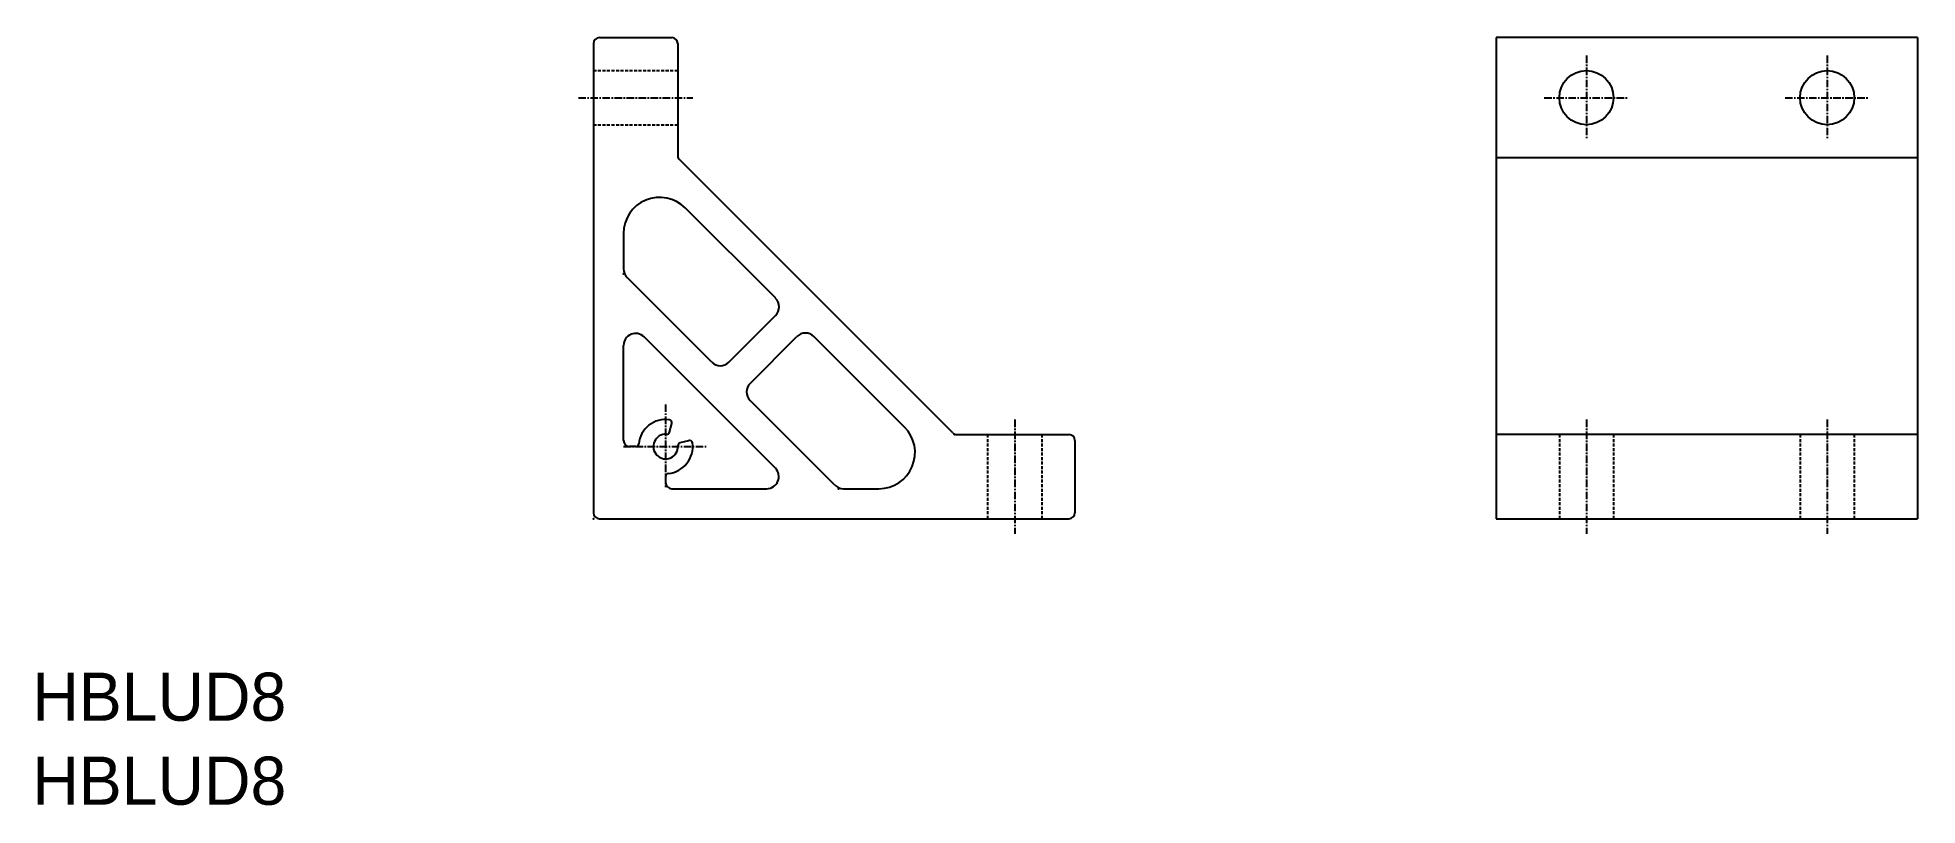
# Model space of a CAD drawing. Extents: x 1 to 313, y 0 to 128.
import ezdxf

# ---------------------------------------------------------------- set-up
doc = ezdxf.new("R2010")
doc.units = 0
doc.linetypes.add('CENTER', pattern=[2, 1.25, -0.25, 0.25, -0.25])
doc.linetypes.add('DASHED', pattern=[0.75, 0.5, -0.25])
doc.layers.get('0').update_dxf_attribs({"linetype": 'CONTINUOUS'})
doc.layers.add('CENTER', color=1, linetype='CENTER')

msp = doc.modelspace()

# ---------------------------------------------------------------- linework, layer by layer
at = {"color": 7, "linetype": 'CONTINUOUS'}
for p, q in [((93.24, 126.55), (93.24, 48.55)), ((94.24, 127.55), (106.24, 127.55)), ((107.24, 126.55), (107.24, 107.55)), ((243.24, 127.55), (243.24, 47.55)), ((313.24, 127.55), (243.24, 127.55)), ((313.24, 127.55), (313.24, 47.55)), ((152.94, 61.84), (107.53, 107.26)), ((313.24, 107.55), (243.24, 107.55)), ((123.52, 84.2), (108.48, 99.24)), ((98.24, 94.99), (98.24, 89.09)), ((112.91, 73.59), (98.82, 87.68)), ((115.74, 73.59), (123.52, 81.37)), ((98.24, 60.55), (98.24, 76.37)), ((123.47, 55.96), (101.65, 77.78)), ((119.28, 70.05), (127.05, 77.83)), ((144.92, 62.79), (129.88, 77.83)), ((133.37, 53.14), (119.28, 67.23)), ((105.88, 61.97), (106.26, 63.38)), ((100.26, 59.55), (99.24, 59.55)), ((107.65, 60.2), (109.07, 60.58)), ((153.65, 61.55), (172.24, 61.55)), ((158.3, 61.55), (158.3, 61.55)), ((162.94, 61.55), (162.94, 61.55)), ((173.24, 60.55), (173.24, 48.55)), ((313.24, 61.55), (243.24, 61.55)), ((105.24, 54.58), (105.24, 53.55)), ((106.24, 52.55), (122.05, 52.55)), ((134.78, 52.55), (140.68, 52.55)), ((94.24, 47.55), (172.24, 47.55)), ((243.24, 47.55), (313.24, 47.55))]:
    msp.add_line(p, q, dxfattribs=at)
at = {"color": 3, "linetype": 'DASHED'}
for p, q in [((93.24, 122.05), (107.24, 122.05)), ((93.24, 113.05), (107.24, 113.05)), ((158.74, 61.55), (158.74, 47.55)), ((167.74, 61.55), (167.74, 47.55)), ((253.74, 61.55), (253.74, 47.55)), ((262.74, 61.55), (262.74, 47.55)), ((293.74, 61.55), (293.74, 47.55)), ((302.74, 61.55), (302.74, 47.55))]:
    msp.add_line(p, q, dxfattribs=at)
at = {"color": 7, "linetype": 'CONTINUOUS'}
for centre in [(258.24, 117.55), (298.24, 117.55)]:
    msp.add_circle(centre, 4.5, dxfattribs=at)
for centre, radius, start, end in [((94.24, 126.55), 1, 90, 180), ((106.24, 126.55), 1, 0, 90), ((108.24, 107.96), 1, 180, 225), ((104.24, 94.99), 6, 45, 180), ((100.24, 89.09), 2, 180, 225), ((122.1, 82.78), 2, 315, 45), ((100.24, 76.37), 2, 45, 180), ((128.47, 76.42), 2, 45, 135), ((114.33, 75), 2, 225, 315), ((120.69, 68.64), 2, 135, 225), ((105.24, 59.55), 4.5, 82.1805, 174.2608), ((105.78, 63.51), 0.5, 345, 82.1805), ((140.68, 58.55), 6, 270, 45), ((99.24, 60.55), 1, 180, 270), ((100.26, 60.05), 0.5, 270, 354.2608), ((105.24, 59.55), 2.05, 86.3073, 3.6923), ((105.4, 62.09), 0.5, 266.3073, 345), ((105.24, 59.55), 4.5, 275.7392, 7.8193), ((107.78, 59.71), 0.5, 105, 183.6923), ((109.2, 60.09), 0.5, 7.8193, 105), ((153.65, 62.55), 1, 225, 270), ((172.24, 60.55), 1, 0, 90), ((105.74, 54.58), 0.5, 95.7392, 180), ((106.24, 53.55), 1, 180, 270), ((122.05, 54.55), 2, 270, 45), ((134.78, 54.55), 2, 225, 270), ((94.24, 48.55), 1, 180, 270), ((172.24, 48.55), 1, 270, 0)]:
    msp.add_arc(centre, radius, start, end, dxfattribs=at)
for p in [(107.24, 117.55), (107.24, 117.55), (98.24, 88.27), (98.24, 88.27), (105.24, 59.55), (153.24, 61.55), (163.24, 61.55), (163.24, 61.55), (163.24, 61.55), (133.95, 52.55), (93.24, 47.55)]:
    msp.add_point(p, dxfattribs=at)
at = {"layer": 'CENTER', "color": 1, "linetype": 'CENTER'}
for p, q in [((258.24, 124.55), (258.24, 110.55)), ((298.24, 124.55), (298.24, 110.55)), ((90.74, 117.55), (109.74, 117.55)), ((251.24, 117.55), (265.24, 117.55)), ((291.24, 117.55), (305.24, 117.55)), ((105.24, 66.55), (105.24, 52.55)), ((163.24, 64.05), (163.24, 45.05)), ((258.24, 64.05), (258.24, 45.05)), ((298.24, 64.05), (298.24, 45.05)), ((98.24, 59.55), (112.24, 59.55))]:
    msp.add_line(p, q, dxfattribs=at)

# ---------------------------------------------------------------- texts
at = {"color": 7, "linetype": 'CONTINUOUS'}
for p in [(0, 13.96), (0, 0)]:
    msp.add_text('HBLUD8', height=8, dxfattribs=at).set_placement(p)

doc.saveas('drawing.dxf')
